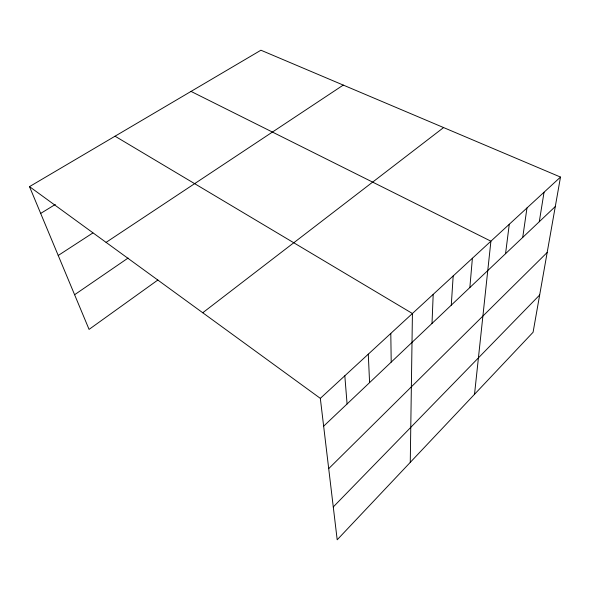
<?xml version="1.0" encoding="UTF-8"?>
<svg xmlns="http://www.w3.org/2000/svg" width="590" height="590" viewBox="0 0 590 590"><rect width="100%" height="100%" fill="white"/><g stroke="black" fill="none" stroke-linecap="round" stroke-linejoin="round"><path stroke-width="0.89" d="M410.264 462.376L412.425 313.504L115.05 136.202M432.013 323.431L433.193 294.366M451.284 305.163L453.172 275.958M469.854 287.551L472.391 258.243M474.522 394.304L490.91 241.185L191.035 91.413M505.556 253.693L509.281 224.259M522.725 237.423L526.981 207.953M539.29 221.707L544.039 192.229M560.5 177.066L533.08 332.266L337.192 539.784L320.326 398.353L29.5 186.624L260.92 50.216L560.5 177.066L320.326 398.353M333.276 506.943L539.666 294.985M328.704 468.63L547.181 252.468M323.644 426.187L555.293 206.537M202.746 312.752L443.599 127.565M157.884 279.999L89.068 329.397L29.5 186.624M74.598 294.727L128.089 258.051M106.082 242.379L343.269 85.085M58.226 255.47L92.881 232.947M40.681 213.418L55.305 204.457M344.818 375.793L347.082 403.958M368.285 354.162L369.591 382.622M390.801 333.416L391.207 362.12"/></g></svg>
